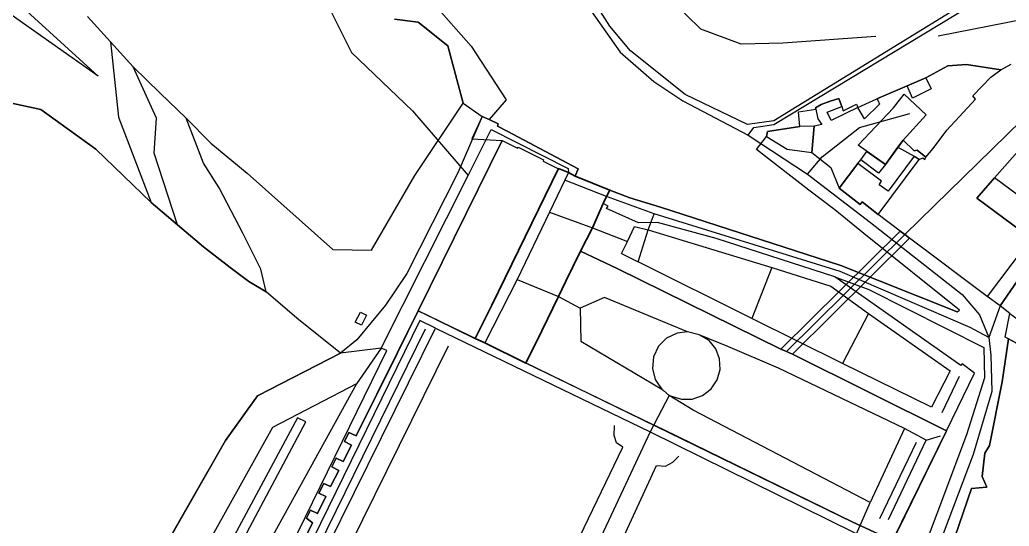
# Model space of a CAD drawing. Header units: millimetres. Extents: x 2635158 to 2636580, y 5834609 to 5836244.
# Drawn here: x 2635304.8 to 2635598.2, y 5835089.3 to 5835239.5 of the extents above; entities that cross this region are included whole.
import ezdxf

# ---------------------------------------------------------------- set-up
doc = ezdxf.new("R2010")
doc.units = ezdxf.units.MM
for name, color, linetype in [('IRT_OpenStreetMap_Vector geometry_amenity_parking', 44, 'Continuous'), ('IRT_OpenStreetMap_Vector geometry_amenity_theatre', 44, 'Continuous'), ('IRT_OpenStreetMap_Vector geometry_barrier_city_wall', 90, 'Continuous'), ('IRT_OpenStreetMap_Vector geometry_barrier_hedge', 90, 'Continuous'), ('IRT_OpenStreetMap_Vector geometry_barrier_retaining_wall', 90, 'Continuous'), ('IRT_OpenStreetMap_Vector geometry_barrier_wall', 90, 'Continuous'), ('IRT_OpenStreetMap_Vector geometry_boundary_protected_area', 100, 'Continuous'), ('IRT_OpenStreetMap_Vector geometry_building_barn', 10, 'Continuous'), ('IRT_OpenStreetMap_Vector geometry_building_industrial', 10, 'Continuous'), ('IRT_OpenStreetMap_Vector geometry_building_residential', 10, 'Continuous'), ('IRT_OpenStreetMap_Vector geometry_building_yes', 10, 'Continuous'), ('IRT_OpenStreetMap_Vector geometry_highway_corridor', 220, 'Continuous'), ('IRT_OpenStreetMap_Vector geometry_highway_path', 220, 'Continuous'), ('IRT_OpenStreetMap_Vector geometry_highway_residential', 220, 'Continuous'), ('IRT_OpenStreetMap_Vector geometry_highway_service', 220, 'Continuous'), ('IRT_OpenStreetMap_Vector geometry_highway_steps', 220, 'Continuous'), ('IRT_OpenStreetMap_Vector geometry_highway_unclassified', 220, 'Continuous'), ('IRT_OpenStreetMap_Vector geometry_historic_castle', 20, 'Continuous'), ('IRT_OpenStreetMap_Vector geometry_landuse_forest', 60, 'Continuous'), ('IRT_OpenStreetMap_Vector geometry_landuse_grass', 60, 'Continuous'), ('IRT_OpenStreetMap_Vector geometry_leisure_garden', 82, 'Continuous'), ('IRT_OpenStreetMap_Vector geometry_natural_cliff', 72, 'Continuous'), ('IRT_OpenStreetMap_Vector geometry_natural_scrub', 72, 'Continuous'), ('IRT_OpenStreetMap_Vector geometry_place_square', 70, 'Continuous'), ('IRT_OpenStreetMap_Vector geometry_unknown', 7, 'Continuous')]:
    doc.layers.add(name, color=color, linetype=linetype)
doc.layers.add('IRT_OpenStreetMap_Vector geometry_highway_footway', color=220, linetype='Continuous', lineweight=30)
doc.layers.add('IRT_OpenStreetMap_Vector geometry_highway_pedestrian', color=220, linetype='Continuous', lineweight=35)

msp = doc.modelspace()

# ---------------------------------------------------------------- linework, layer by layer
at = {"layer": 'IRT_OpenStreetMap_Vector geometry_amenity_parking'}
for points in [[(2635567.05, 5835217.39), (2635573.51, 5835211.29), (2635566.71, 5835203.78), (2635561.45, 5835196.59), (2635553.41, 5835202.31), (2635563.89, 5835213.39), (2635567.05, 5835217.39)], [(2635299.47, 5834998.28), (2635322.51, 5834984.37), (2635325.61, 5834982.56), (2635328.36, 5834980.99), (2635332.13, 5834996.17), (2635333.39, 5835000.84), (2635346, 5835025.92), (2635351.03, 5835029.99), (2635359.87, 5835037.14), (2635369.64, 5835051.36), (2635413.63, 5835141.36), (2635411.95, 5835142.09), (2635399.88, 5835140.55), (2635375.29, 5835127.95), (2635365.75, 5835114.65), (2635323.82, 5835041.41), (2635304.25, 5835006.9), (2635299.47, 5834998.28)]]:
    msp.add_lwpolyline(points, dxfattribs=at)
at = {"layer": 'IRT_OpenStreetMap_Vector geometry_amenity_theatre'}
for points in [[(2635571.46, 5835198.08), (2635572.53, 5835198.58), (2635573.11, 5835198.08), (2635573.49, 5835198.74), (2635575.64, 5835201.28), (2635579.72, 5835206.71), (2635588.19, 5835215.94), (2635587.43, 5835216.96), (2635592.71, 5835222.49), (2635595.66, 5835224.64), (2635598.77, 5835226.34)], [(2635605.33, 5835205.61), (2635593.78, 5835192.61), (2635588.59, 5835186.62), (2635604.55, 5835174.72)], [(2635602.63, 5835171.9), (2635591.65, 5835157.4), (2635568.57, 5835174.7), (2635567.22, 5835175.75), (2635565.83, 5835176.78), (2635559.35, 5835181.76), (2635571.46, 5835198.08)]]:
    msp.add_lwpolyline(points, dxfattribs=at)
at = {"layer": 'IRT_OpenStreetMap_Vector geometry_barrier_city_wall'}
for points in [[(2635595.66, 5835224.64), (2635585.48, 5835226.23), (2635579.95, 5835225.81), (2635573.5, 5835222.23), (2635567.92, 5835219.87), (2635558.88, 5835216.08)], [(2635495.23, 5834946.96), (2635499.04, 5834954.92), (2635510.68, 5834979.21), (2635512.97, 5834983.88), (2635517, 5834992.11), (2635517.83, 5834991.76), (2635521.26, 5834998.73), (2635563.61, 5835084.94), (2635565.11, 5835088.03), (2635579.56, 5835117.57), (2635587.92, 5835134.65), (2635584.2, 5835137.38), (2635583.83, 5835136.93), (2635546.46, 5835163.22), (2635511.32, 5835174.64), (2635493.84, 5835179.33)], [(2635471.05, 5835170.86), (2635466.72, 5835161.91), (2635464.54, 5835157.39), (2635459.58, 5835147.23), (2635454.88, 5835137.63), (2635442.63, 5835143.63), (2635439.84, 5835144.95), (2635422.94, 5835153.19), (2635416.69, 5835140.47), (2635404.56, 5835116.02), (2635402.39, 5835117.01), (2635401.09, 5835114.34), (2635403.1, 5835113.32), (2635400.64, 5835108.42), (2635398.61, 5835109.42), (2635397.34, 5835106.89), (2635399.35, 5835105.83), (2635396.93, 5835101.01), (2635394.89, 5835101.92), (2635393.49, 5835099.01), (2635395.55, 5835098.05), (2635393.05, 5835093.03), (2635390.95, 5835094.04), (2635389.8, 5835091.65), (2635391.6, 5835090.29), (2635359.66, 5835026.03)]]:
    msp.add_lwpolyline(points, dxfattribs=at)
at = {"layer": 'IRT_OpenStreetMap_Vector geometry_barrier_hedge'}
for points in [[(2635424.96, 5835147.73), (2635363.99, 5835023.44)], [(2635431.85, 5835142.65), (2635402.77, 5835083.74), (2635409.12, 5835081.02)], [(2635583.36, 5835133.66), (2635578.19, 5835122.89)], [(2635450.85, 5835063.52), (2635458.24, 5835059.89), (2635483.58, 5835112.72), (2635481.71, 5835113.95), (2635481, 5835116.13), (2635481.1, 5835119.1)], [(2635570.6, 5835114.09), (2635559.72, 5835091.46)], [(2635477.25, 5835050), (2635469.11, 5835053.97), (2635493.57, 5835107.25), (2635496.23, 5835107.05), (2635498.41, 5835108.25), (2635500.19, 5835110.06)]]:
    msp.add_lwpolyline(points, dxfattribs=at)
at = {"layer": 'IRT_OpenStreetMap_Vector geometry_barrier_retaining_wall'}
for points in [[(2635587.54, 5835245.96), (2635528.35, 5835209.52), (2635520.53, 5835208.43), (2635502.12, 5835217.34), (2635485.83, 5835230.32), (2635479.78, 5835237.64), (2635459.06, 5835270.21), (2635449.88, 5835282.39), (2635431.94, 5835298.24), (2635391.2, 5835326.05), (2635323.93, 5835373.5)], [(2635548.53, 5835213.73), (2635547.67, 5835216.18), (2635542.42, 5835214.32), (2635540.77, 5835213.33), (2635540.88, 5835213)], [(2635582.77, 5835152.89), (2635548.26, 5835166.55), (2635494.78, 5835183.95), (2635485.69, 5835186.68), (2635479.7, 5835188.91), (2635469.47, 5835193.14), (2635470.33, 5835195.27), (2635449.26, 5835206.48), (2635446.43, 5835207.97), (2635446.67, 5835208.63), (2635443.93, 5835209.89), (2635441.85, 5835210.85), (2635438.85, 5835204.14)], [(2635489.52, 5835120.86), (2635454.88, 5835137.63)], [(2635551.84, 5835090.48), (2635495.76, 5835117.85)]]:
    msp.add_lwpolyline(points, dxfattribs=at)
at = {"layer": 'IRT_OpenStreetMap_Vector geometry_barrier_wall'}
for points in [[(2635488.21, 5835179.3), (2635478.75, 5835183.46), (2635479.21, 5835184.24), (2635477.81, 5835184.96)], [(2635471.05, 5835170.86), (2635466.72, 5835161.91), (2635464.54, 5835157.39)], [(2635579.56, 5835117.57), (2635533.96, 5835140.26), (2635532.18, 5835141.06), (2635530.46, 5835141.82), (2635481.92, 5835165.72), (2635471.05, 5835170.86)], [(2635597.95, 5835144.85), (2635596.05, 5835132.13), (2635592.38, 5835113.23), (2635590.96, 5835110.89), (2635590.18, 5835104.04), (2635591.55, 5835100.81), (2635586.96, 5835100.48), (2635571.01, 5835053.63), (2635565.97, 5835039.78), (2635559.29, 5835025), (2635545.43, 5835003.55), (2635538.95, 5834994.22)], [(2635606.99, 5834977.09), (2635593.38, 5834994.85), (2635580.93, 5835011.24), (2635577.92, 5835026.42), (2635574.9, 5835044.26), (2635574.55, 5835050.74), (2635575.31, 5835053.19), (2635571.01, 5835053.63), (2635586.96, 5835100.48), (2635591.55, 5835100.81), (2635590.18, 5835104.04), (2635590.96, 5835110.89), (2635592.38, 5835113.23), (2635596.05, 5835132.13), (2635597.95, 5835144.85), (2635603.4, 5835141.84)]]:
    msp.add_lwpolyline(points, dxfattribs=at)
at = {"layer": 'IRT_OpenStreetMap_Vector geometry_boundary_protected_area'}
msp.add_lwpolyline([(2635427.45, 5835244.31), (2635438.64, 5835231.7), (2635449.03, 5835215.77), (2635443.93, 5835209.89), (2635441.85, 5835210.85), (2635434.65, 5835194.09), (2635419.54, 5835164.18), (2635413.22, 5835154.82), (2635404.74, 5835144.51), (2635399.88, 5835140.55), (2635375.29, 5835127.95), (2635365.75, 5835114.65), (2635299.47, 5834998.28), (2635322.51, 5834984.37), (2635320.78, 5834975.18), (2635256.96, 5834844.76), (2635198.13, 5834722.82), (2635180.04, 5834678.7), (2635161.27, 5834640.9)], dxfattribs=at)
at = {"layer": 'IRT_OpenStreetMap_Vector geometry_building_barn'}
msp.add_lwpolyline([(2635571.46, 5835198.08), (2635570.01, 5835199.04), (2635562.26, 5835188.65), (2635559.63, 5835190.57), (2635560.29, 5835191.6), (2635553.31, 5835196.82), (2635547.72, 5835189.53), (2635554.03, 5835184.7), (2635554.57, 5835185.44), (2635559.35, 5835181.76), (2635571.46, 5835198.08)], dxfattribs=at)
at = {"layer": 'IRT_OpenStreetMap_Vector geometry_building_industrial'}
msp.add_lwpolyline([(2635404.27, 5835149.82), (2635405.81, 5835152.78), (2635407.6, 5835151.84), (2635406.07, 5835148.9), (2635404.27, 5835149.82)], dxfattribs=at)
at = {"layer": 'IRT_OpenStreetMap_Vector geometry_building_residential'}
msp.add_lwpolyline([(2635597.02, 5835145.38), (2635598.41, 5835152.32), (2635602.75, 5835149.16), (2635605.26, 5835147.17), (2635606.73, 5835146.01), (2635603.4, 5835141.84), (2635597.02, 5835145.38)], dxfattribs=at)
at = {"layer": 'IRT_OpenStreetMap_Vector geometry_building_yes'}
for points in [[(2635567.92, 5835219.87), (2635573.5, 5835222.23), (2635575.06, 5835219.06), (2635569.47, 5835216.28), (2635567.92, 5835219.87)], [(2635553.32, 5835213.51), (2635558.88, 5835216.08), (2635559.18, 5835215.64), (2635559.71, 5835214.5), (2635555.26, 5835210.09), (2635553.32, 5835213.51)], [(2635536.05, 5835207.88), (2635535.74, 5835212.15), (2635540.88, 5835213), (2635541.39, 5835210.11), (2635542.6, 5835208.45), (2635540.35, 5835207.93), (2635536.05, 5835207.88)], [(2635544.23, 5835212.05), (2635548.53, 5835213.73), (2635548.96, 5835212.44), (2635552.9, 5835214.5), (2635553.32, 5835213.51), (2635545.34, 5835209.64), (2635544.23, 5835212.05)], [(2635539.66, 5835200.17), (2635540.35, 5835207.93), (2635536.05, 5835207.88), (2635526.53, 5835206.4), (2635526.21, 5835204.87), (2635532.3, 5835201.1), (2635539.66, 5835200.17)], [(2635464.49, 5835195.25), (2635439.77, 5835144.89), (2635422.87, 5835153.17), (2635447.84, 5835203.73), (2635452.38, 5835201.42), (2635452.56, 5835201.75), (2635460.09, 5835197.91), (2635459.93, 5835197.58), (2635464.49, 5835195.25)], [(2635573.11, 5835198.08), (2635573.49, 5835198.74), (2635570.85, 5835200.77), (2635569.95, 5835200.58), (2635566.71, 5835203.78), (2635565.12, 5835201.7), (2635570.01, 5835199.04), (2635571.46, 5835198.08), (2635572.53, 5835198.58), (2635573.11, 5835198.08)], [(2635554.15, 5835197.92), (2635555.95, 5835200.46), (2635561.45, 5835196.59), (2635559.46, 5835194.03), (2635554.15, 5835197.92)], [(2635530.46, 5835141.82), (2635565.83, 5835176.78), (2635567.22, 5835175.75), (2635568.57, 5835174.7), (2635533.96, 5835140.26), (2635532.18, 5835141.06), (2635530.46, 5835141.82)]]:
    msp.add_lwpolyline(points, dxfattribs=at)
at = {"layer": 'IRT_OpenStreetMap_Vector geometry_highway_corridor'}
for points in [[(2635567.22, 5835175.75), (2635614.86, 5835222.34), (2635624.55, 5835228.75)], [(2635567.22, 5835175.75), (2635532.18, 5835141.06)]]:
    msp.add_lwpolyline(points, dxfattribs=at)
at = {"layer": 'IRT_OpenStreetMap_Vector geometry_highway_footway'}
for points in [[(2635528.41, 5835208.46), (2635586.65, 5835243.6)], [(2635520.78, 5835205.31), (2635522.48, 5835207.51)], [(2635411.95, 5835142.09), (2635437.69, 5835193.31), (2635444.57, 5835206.93), (2635467.39, 5835195.42), (2635467.46, 5835194.15), (2635466.38, 5835191.89)], [(2635466.38, 5835191.89), (2635461.82, 5835182.47), (2635452.3, 5835162.47), (2635464.54, 5835157.39)], [(2635478.77, 5835187.03), (2635466.38, 5835191.89)], [(2635461.82, 5835182.47), (2635474.6, 5835177.82)], [(2635575.13, 5835124.6), (2635548.79, 5835137.52), (2635521.9, 5835150.89), (2635488.1, 5835167.7), (2635491.12, 5835177.15), (2635492.91, 5835181.92)], [(2635474.6, 5835177.82), (2635485, 5835173.69)], [(2635487.09, 5835178.18), (2635491.12, 5835177.15)], [(2635491.12, 5835177.15), (2635527.79, 5835165.96), (2635521.9, 5835150.89)], [(2635483.23, 5835170.18), (2635488.1, 5835167.7)], [(2635527.79, 5835165.96), (2635545.31, 5835160.48), (2635556.41, 5835152.35), (2635548.79, 5835137.52)], [(2635452.3, 5835162.47), (2635442.63, 5835143.63)], [(2635502.78, 5835146.88), (2635478.19, 5835157.08), (2635470.99, 5835153.91)], [(2635470.99, 5835153.91), (2635471.13, 5835144.18), (2635495.16, 5835129.89)], [(2635556.41, 5835152.35), (2635580.63, 5835135.33), (2635575.13, 5835124.6)], [(2635428.06, 5835148), (2635423.45, 5835150.25), (2635360.07, 5835020.73)], [(2635358.2, 5835005.59), (2635364.17, 5835018.9), (2635396.04, 5835083.16), (2635428.06, 5835148), (2635491.66, 5835117.3), (2635461.82, 5835053.48), (2635433.71, 5834997.15)], [(2635511.17, 5835141.9), (2635509.16, 5835144.37), (2635506.26, 5835146.01), (2635502.78, 5835146.88), (2635499.69, 5835146.57), (2635496.57, 5835145.07), (2635494.15, 5835142.62), (2635492.68, 5835139.5), (2635492.36, 5835136.06), (2635493.22, 5835132.73), (2635494.16, 5835131.25)], [(2635573.52, 5835114.76), (2635567.08, 5835118.24), (2635529.73, 5835136.14), (2635514.71, 5835142.59), (2635506.26, 5835146.01)], [(2635494.16, 5835131.25), (2635495.16, 5835129.89), (2635495.65, 5835129.52), (2635497.31, 5835128.03), (2635501, 5835126.91), (2635504.2, 5835126.98), (2635507.22, 5835128.05), (2635509.75, 5835130), (2635511.55, 5835132.65), (2635512.42, 5835135.72), (2635512.3, 5835138.9), (2635511.17, 5835141.9)], [(2635567.08, 5835118.24), (2635556.96, 5835096.29), (2635504.44, 5835123.66), (2635497.31, 5835128.03)], [(2635491.66, 5835117.3), (2635551.96, 5835087.53), (2635552.93, 5835086.95), (2635523.76, 5835024.24), (2635491.53, 5834958.47)], [(2635562.36, 5835091.25), (2635573.52, 5835114.76), (2635577.83, 5835116.05)], [(2635331.53, 5834613.55), (2635426.61, 5834810.3), (2635558.95, 5835084.2), (2635552.93, 5835086.95), (2635556.96, 5835096.29)]]:
    msp.add_lwpolyline(points, dxfattribs=at)
at = {"layer": 'IRT_OpenStreetMap_Vector geometry_highway_path'}
msp.add_lwpolyline([(2635325.69, 5835301.87), (2635354.49, 5835284.02), (2635369.57, 5835264.46), (2635392.6, 5835251.02), (2635403.1, 5835229.83), (2635421.27, 5835212.5), (2635437.69, 5835193.31)], dxfattribs=at)
at = {"layer": 'IRT_OpenStreetMap_Vector geometry_highway_pedestrian'}
for points in [[(2635624.55, 5835228.75), (2635623.37, 5835224.55), (2635623.01, 5835217.97), (2635616.77, 5835197.51), (2635611.73, 5835181.06), (2635605.6, 5835169.26), (2635595.45, 5835154.62)], [(2635459.58, 5835147.23), (2635454.88, 5835137.63), (2635442.63, 5835143.63), (2635439.84, 5835144.95), (2635444.74, 5835154.83), (2635464.55, 5835195.33), (2635467.46, 5835194.15), (2635469.47, 5835193.14), (2635479.7, 5835188.91), (2635478.77, 5835187.03), (2635477.81, 5835184.96), (2635474.6, 5835177.82), (2635471.05, 5835170.86), (2635466.72, 5835161.91), (2635464.54, 5835157.39), (2635459.58, 5835147.23)]]:
    msp.add_lwpolyline(points, dxfattribs=at)
at = {"layer": 'IRT_OpenStreetMap_Vector geometry_highway_residential'}
for points in [[(2635311.38, 5835396.64), (2635311.38, 5835388.96), (2635311.52, 5835386.64), (2635311.71, 5835383.44), (2635313.93, 5835378.59), (2635324.41, 5835370.48), (2635428.89, 5835296.72), (2635446.22, 5835281.92), (2635482.77, 5835229.9), (2635492.8, 5835221.22), (2635501.37, 5835215.49), (2635520.78, 5835205.31)], [(2635520.78, 5835205.31), (2635538.34, 5835193.71), (2635557, 5835179.36), (2635584.23, 5835157.96), (2635589.33, 5835151.99), (2635592.11, 5835145.2)], [(2635592.11, 5835145.2), (2635586.63, 5835148.17), (2635548.07, 5835164.77), (2635492.91, 5835181.92), (2635478.77, 5835187.03)], [(2635592.11, 5835145.2), (2635592.72, 5835140.02), (2635593.04, 5835129.21), (2635587.48, 5835110.54), (2635559.67, 5835037.07), (2635536.02, 5834996.46), (2635524.73, 5834978.46), (2635504.51, 5834939.23)]]:
    msp.add_lwpolyline(points, dxfattribs=at)
at = {"layer": 'IRT_OpenStreetMap_Vector geometry_highway_service'}
for points in [[(2635538.34, 5835193.71), (2635542.75, 5835198.88), (2635553.76, 5835207.56), (2635568.74, 5835211.72)], [(2635595.45, 5835154.62), (2635592.11, 5835145.2)], [(2635404.61, 5835131.45), (2635379.72, 5835118.49), (2635318.29, 5835008.28), (2635326.47, 5834986.62)]]:
    msp.add_lwpolyline(points, dxfattribs=at)
at = {"layer": 'IRT_OpenStreetMap_Vector geometry_highway_steps'}
for points in [[(2635522.48, 5835207.51), (2635528.41, 5835208.46)], [(2635483.23, 5835170.18), (2635485, 5835173.69), (2635487.09, 5835178.18)], [(2635464.54, 5835157.39), (2635470.99, 5835153.91)], [(2635497.31, 5835128.03), (2635491.66, 5835117.3)]]:
    msp.add_lwpolyline(points, dxfattribs=at)
at = {"layer": 'IRT_OpenStreetMap_Vector geometry_highway_unclassified'}
msp.add_lwpolyline([(2635411.95, 5835142.09), (2635404.61, 5835131.45), (2635353.39, 5835038.61), (2635341.35, 5835022.2), (2635334.53, 5835011.24), (2635329.5, 5834999.56), (2635326.47, 5834986.62), (2635325.61, 5834982.56), (2635323.9, 5834973.78), (2635202.62, 5834724.37), (2635181.42, 5834675.15), (2635161.27, 5834634.38)], dxfattribs=at)
at = {"layer": 'IRT_OpenStreetMap_Vector geometry_historic_castle'}
msp.add_lwpolyline([(2635603.4, 5835141.84), (2635597.95, 5835144.85), (2635597.02, 5835145.38), (2635598.41, 5835152.32), (2635595.45, 5835154.62), (2635591.65, 5835157.4), (2635568.57, 5835174.7), (2635567.22, 5835175.75), (2635565.83, 5835176.78), (2635559.35, 5835181.76), (2635554.57, 5835185.44), (2635554.03, 5835184.7), (2635547.72, 5835189.53), (2635553.31, 5835196.82), (2635554.15, 5835197.92), (2635555.95, 5835200.46), (2635561.45, 5835196.59), (2635565.12, 5835201.7), (2635566.71, 5835203.78), (2635569.95, 5835200.58), (2635570.85, 5835200.77), (2635573.49, 5835198.74), (2635575.64, 5835201.28), (2635579.72, 5835206.71), (2635588.19, 5835215.94), (2635587.43, 5835216.96), (2635592.71, 5835222.49), (2635595.66, 5835224.64), (2635598.77, 5835226.34)], dxfattribs=at)
at = {"layer": 'IRT_OpenStreetMap_Vector geometry_landuse_forest'}
for points in [[(2635161.27, 5835180.27), (2635186.43, 5835198.47), (2635213.04, 5835216.31), (2635226.36, 5835223.03), (2635237.87, 5835218.07), (2635250.38, 5835215.21), (2635261.98, 5835215.31), (2635279.91, 5835218.74), (2635294.05, 5835216.56), (2635310.97, 5835212.88), (2635327.36, 5835201.15), (2635343.77, 5835185.24), (2635351.56, 5835178.63), (2635344.6, 5835199.93), (2635345.34, 5835210.29), (2635338.43, 5835225.57), (2635331.69, 5835232.98), (2635324.85, 5835240.46)], [(2635415.9, 5835239.72), (2635422.86, 5835238.77), (2635431.75, 5835231.77), (2635436.3, 5835214.77), (2635441.85, 5835210.85), (2635443.93, 5835209.89), (2635446.67, 5835208.63), (2635446.43, 5835207.97), (2635449.26, 5835206.48), (2635470.33, 5835195.27), (2635469.47, 5835193.14), (2635479.7, 5835188.91), (2635485.69, 5835186.68), (2635494.78, 5835183.95), (2635548.26, 5835166.55), (2635582.77, 5835152.89), (2635583.46, 5835153.35), (2635555.06, 5835176.07), (2635546.44, 5835183.07), (2635538.76, 5835188.99), (2635523.22, 5835201.05), (2635526.21, 5835204.87), (2635526.53, 5835206.4), (2635536.05, 5835207.88), (2635535.74, 5835212.15), (2635540.88, 5835213), (2635540.77, 5835213.33), (2635542.42, 5835214.32), (2635544.83, 5835215.22), (2635547.67, 5835216.18), (2635548.53, 5835213.73), (2635548.96, 5835212.44), (2635552.9, 5835214.5), (2635553.32, 5835213.51), (2635558.88, 5835216.08), (2635567.92, 5835219.87), (2635573.5, 5835222.23), (2635579.95, 5835225.81), (2635585.48, 5835226.23), (2635595.66, 5835224.64), (2635598.77, 5835226.34)]]:
    msp.add_lwpolyline(points, dxfattribs=at)
at = {"layer": 'IRT_OpenStreetMap_Vector geometry_landuse_grass'}
for points in [[(2635354.14, 5835210.35), (2635361.39, 5835202.87), (2635372.21, 5835194.04), (2635397.62, 5835171.39), (2635409.1, 5835171.11), (2635421.94, 5835193.29), (2635436.3, 5835214.77), (2635441.85, 5835210.85), (2635438.85, 5835204.14), (2635447.84, 5835203.73), (2635422.94, 5835153.19), (2635416.69, 5835140.47), (2635404.56, 5835116.02), (2635402.39, 5835117.01), (2635401.09, 5835114.34), (2635403.1, 5835113.32), (2635400.64, 5835108.42), (2635398.61, 5835109.42), (2635397.34, 5835106.89), (2635399.35, 5835105.83), (2635396.93, 5835101.01), (2635394.89, 5835101.92), (2635393.49, 5835099.01), (2635395.55, 5835098.05), (2635393.05, 5835093.03), (2635390.95, 5835094.04), (2635389.8, 5835091.65), (2635391.6, 5835090.29), (2635359.66, 5835026.03)], [(2635369.64, 5835051.36), (2635413.63, 5835141.36), (2635411.95, 5835142.09), (2635399.88, 5835140.55), (2635386.88, 5835150.93), (2635377.88, 5835158.8), (2635376.27, 5835165.48), (2635370.89, 5835176.17), (2635363.89, 5835189.64), (2635359.27, 5835196.98), (2635354.14, 5835210.35)], [(2635605.33, 5835205.61), (2635613.78, 5835198.13), (2635609.75, 5835185.13), (2635608.3, 5835183.33), (2635606.78, 5835183.01), (2635593.78, 5835192.61), (2635605.33, 5835205.61)], [(2635579.56, 5835117.57), (2635587.92, 5835134.65), (2635584.2, 5835137.38), (2635583.83, 5835136.93), (2635546.46, 5835163.22), (2635556.57, 5835159.47), (2635590.67, 5835142.31), (2635590.9, 5835133.25), (2635585.52, 5835116.38), (2635559.15, 5835046.02), (2635553, 5835033.96), (2635532.57, 5834997.1), (2635521.21, 5834976.87), (2635519.49, 5834977.8), (2635518.29, 5834975.25), (2635515.83, 5834976.17), (2635516.21, 5834977.01), (2635514.68, 5834977.79), (2635516.91, 5834981.97), (2635512.97, 5834983.88), (2635517, 5834992.11), (2635517.83, 5834991.76), (2635563.61, 5835084.94), (2635579.56, 5835117.57)], [(2635335.87, 5835025.82), (2635338.92, 5835024.79), (2635389.63, 5835120.19), (2635387.1, 5835121.45), (2635335.87, 5835025.82)]]:
    msp.add_lwpolyline(points, dxfattribs=at)
at = {"layer": 'IRT_OpenStreetMap_Vector geometry_leisure_garden'}
for points in [[(2635471.05, 5835170.86), (2635481.92, 5835165.72), (2635530.46, 5835141.82), (2635532.18, 5835141.06), (2635533.96, 5835140.26), (2635579.56, 5835117.57), (2635587.92, 5835134.65), (2635584.2, 5835137.38), (2635583.83, 5835136.93), (2635546.46, 5835163.22), (2635511.32, 5835174.64), (2635493.84, 5835179.33), (2635488.21, 5835179.3), (2635478.75, 5835183.46), (2635479.21, 5835184.24), (2635477.81, 5835184.96), (2635474.6, 5835177.82), (2635471.05, 5835170.86)], [(2635471.05, 5835170.86), (2635481.92, 5835165.72), (2635530.46, 5835141.82), (2635532.18, 5835141.06), (2635533.96, 5835140.26), (2635579.56, 5835117.57), (2635565.11, 5835088.03), (2635563.61, 5835084.94), (2635559.31, 5835087.02), (2635551.84, 5835090.48), (2635495.76, 5835117.85), (2635489.52, 5835120.86), (2635454.88, 5835137.63), (2635464.54, 5835157.39), (2635466.72, 5835161.91), (2635471.05, 5835170.86)], [(2635359.66, 5835026.03), (2635391.6, 5835090.29), (2635389.8, 5835091.65), (2635390.95, 5835094.04), (2635393.05, 5835093.03), (2635395.55, 5835098.05), (2635393.49, 5835099.01), (2635394.89, 5835101.92), (2635396.93, 5835101.01), (2635399.35, 5835105.83), (2635397.34, 5835106.89), (2635398.61, 5835109.42), (2635400.64, 5835108.42), (2635403.1, 5835113.32), (2635401.09, 5835114.34), (2635402.39, 5835117.01), (2635404.56, 5835116.02), (2635422.94, 5835153.19)], [(2635422.94, 5835153.19), (2635442.63, 5835143.63), (2635551.84, 5835090.48), (2635559.31, 5835087.02)]]:
    msp.add_lwpolyline(points, dxfattribs=at)
at = {"layer": 'IRT_OpenStreetMap_Vector geometry_natural_cliff'}
for points in [[(2635434.58, 5835259.23), (2635298.04, 5835369.63), (2635285.12, 5835374.86), (2635273.32, 5835373.44), (2635266.88, 5835367.79), (2635262.26, 5835362.06), (2635250.78, 5835305.86), (2635251.39, 5835294.68), (2635260.16, 5835284.61), (2635328.06, 5835222.8), (2635272.91, 5835261.6), (2635242.39, 5835275.05), (2635223.14, 5835273.64), (2635196.21, 5835257.58), (2635161.27, 5835245.71)], [(2635558.64, 5835234.54), (2635531.01, 5835232.55), (2635518.7, 5835232.28), (2635506.69, 5835236.68), (2635472.7, 5835270.06), (2635458.79, 5835282.65)], [(2635622.62, 5835235.72), (2635612.95, 5835240.78), (2635602.81, 5835239.64), (2635577.14, 5835234.64)]]:
    msp.add_lwpolyline(points, dxfattribs=at)
at = {"layer": 'IRT_OpenStreetMap_Vector geometry_natural_scrub'}
msp.add_lwpolyline([(2635331.69, 5835232.98), (2635334, 5835210.6), (2635343.77, 5835185.24), (2635351.56, 5835178.63), (2635359.25, 5835172.13), (2635367.18, 5835166.05), (2635372.7, 5835161.85), (2635377.88, 5835158.8), (2635376.27, 5835165.48), (2635370.89, 5835176.17), (2635363.89, 5835189.64), (2635359.27, 5835196.98), (2635354.14, 5835210.35), (2635346.44, 5835217.77), (2635338.43, 5835225.57), (2635331.69, 5835232.98)], dxfattribs=at)
at = {"layer": 'IRT_OpenStreetMap_Vector geometry_place_square'}
msp.add_lwpolyline([(2635588.59, 5835186.62), (2635593.78, 5835192.61), (2635605.33, 5835205.61), (2635606.4, 5835206.82), (2635607.33, 5835207.88), (2635617.24, 5835218.86), (2635616.49, 5835219.93), (2635622.07, 5835223.72), (2635623.37, 5835224.55), (2635627.59, 5835227.37), (2635629.17, 5835225.22), (2635631.94, 5835221.61), (2635624.95, 5835202.48), (2635614.76, 5835174.65), (2635612.26, 5835169.73), (2635610.83, 5835170.76), (2635604.55, 5835174.72), (2635588.59, 5835186.62)], dxfattribs=at)
at = {"layer": 'IRT_OpenStreetMap_Vector geometry_unknown'}
for points in [[(2635324.85, 5835240.46), (2635331.69, 5835232.98), (2635338.43, 5835225.57), (2635346.44, 5835217.77), (2635354.14, 5835210.35), (2635361.39, 5835202.87), (2635372.21, 5835194.04), (2635397.62, 5835171.39), (2635409.1, 5835171.11), (2635421.94, 5835193.29), (2635436.3, 5835214.77), (2635431.75, 5835231.77), (2635422.86, 5835238.77), (2635415.9, 5835239.72)], [(2635595.66, 5835224.64), (2635585.48, 5835226.23), (2635579.95, 5835225.81), (2635573.5, 5835222.23), (2635575.06, 5835219.06), (2635569.47, 5835216.28), (2635567.92, 5835219.87), (2635558.88, 5835216.08), (2635559.18, 5835215.64), (2635559.71, 5835214.5), (2635555.26, 5835210.09), (2635553.32, 5835213.51), (2635545.34, 5835209.64), (2635544.23, 5835212.05), (2635548.53, 5835213.73), (2635547.67, 5835216.18), (2635544.83, 5835215.22), (2635542.42, 5835214.32), (2635540.77, 5835213.33), (2635540.88, 5835213), (2635541.39, 5835210.11), (2635542.6, 5835208.45), (2635540.35, 5835207.93), (2635539.66, 5835200.17), (2635545.26, 5835195.69), (2635547.72, 5835189.53), (2635553.31, 5835196.82), (2635554.15, 5835197.92), (2635555.95, 5835200.46), (2635561.45, 5835196.59), (2635565.12, 5835201.7), (2635566.71, 5835203.78), (2635569.95, 5835200.58), (2635570.85, 5835200.77), (2635573.49, 5835198.74), (2635575.64, 5835201.28), (2635579.72, 5835206.71), (2635588.19, 5835215.94), (2635587.43, 5835216.96), (2635592.71, 5835222.49), (2635595.66, 5835224.64)], [(2635304.25, 5835006.9), (2635323.82, 5835041.41), (2635365.75, 5835114.65), (2635375.29, 5835127.95), (2635399.88, 5835140.55), (2635386.88, 5835150.93), (2635377.88, 5835158.8), (2635372.7, 5835161.85), (2635367.18, 5835166.05), (2635359.25, 5835172.13), (2635351.56, 5835178.63), (2635343.77, 5835185.24), (2635327.36, 5835201.15), (2635310.97, 5835212.88), (2635294.05, 5835216.56)], [(2635477.81, 5835184.96), (2635474.6, 5835177.82)], [(2635474.6, 5835177.82), (2635471.05, 5835170.86)], [(2635493.84, 5835179.33), (2635488.21, 5835179.3)]]:
    msp.add_lwpolyline(points, dxfattribs=at)

doc.saveas('drawing.dxf')
